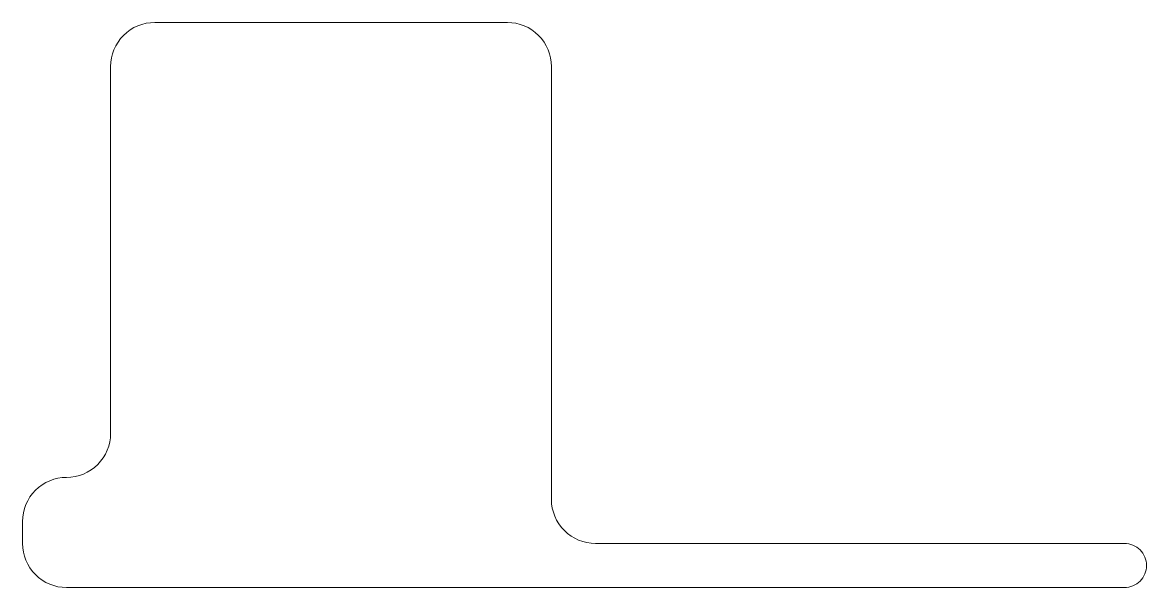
# Model space of a CAD drawing. Header units: millimetres. Extents: x -4 to 47, y 0 to 25.7.
import ezdxf

# ---------------------------------------------------------------- set-up
doc = ezdxf.new("R2010")
doc.units = ezdxf.units.MM
doc.layers.add('3', color=7, linetype='Continuous', true_color=0xffffff)

msp = doc.modelspace()

# ---------------------------------------------------------------- linework, layer by layer
at = {"layer": '3', "color": 163, "linetype": 'Continuous', "lineweight": 18}
for p, q in [((2, 25.65), (18, 25.65)), ((0, 23.65), (0, 7)), ((20, 23.65), (20, 4)), ((-4, 2), (-4, 3)), ((46, 2), (22, 2)), ((46, 0), (-2, 0))]:
    msp.add_line(p, q, dxfattribs=at)
at = {"layer": '3', "color": 163, "linetype": 'Continuous', "lineweight": 18, "extrusion": (0, 0, -1)}
for centre, radius, start, end in [((-2, 23.65), 2, 45, 90), ((-18, 23.65), 2, 90, 135), ((-2, 23.65), 2, 0, 45), ((-18, 23.65), 2, 135, 180), ((2, 7), 2, 180, 225), ((2, 7), 2, 225, 270), ((2, 3), 2, 45, 90), ((2, 3), 2, 0, 45), ((-22, 4), 2, 315, 360), ((-22, 4), 2, 270, 315), ((2, 2), 2, 315, 360), ((-46, 1), 1, 90, 135), ((-46, 1), 1, 135, 180), ((2, 2), 2, 270, 315), ((-46, 1), 1, 180, 225), ((-46, 1), 1, 225, 270)]:
    msp.add_arc(centre, radius, start, end, dxfattribs=at)

doc.saveas('drawing.dxf')
